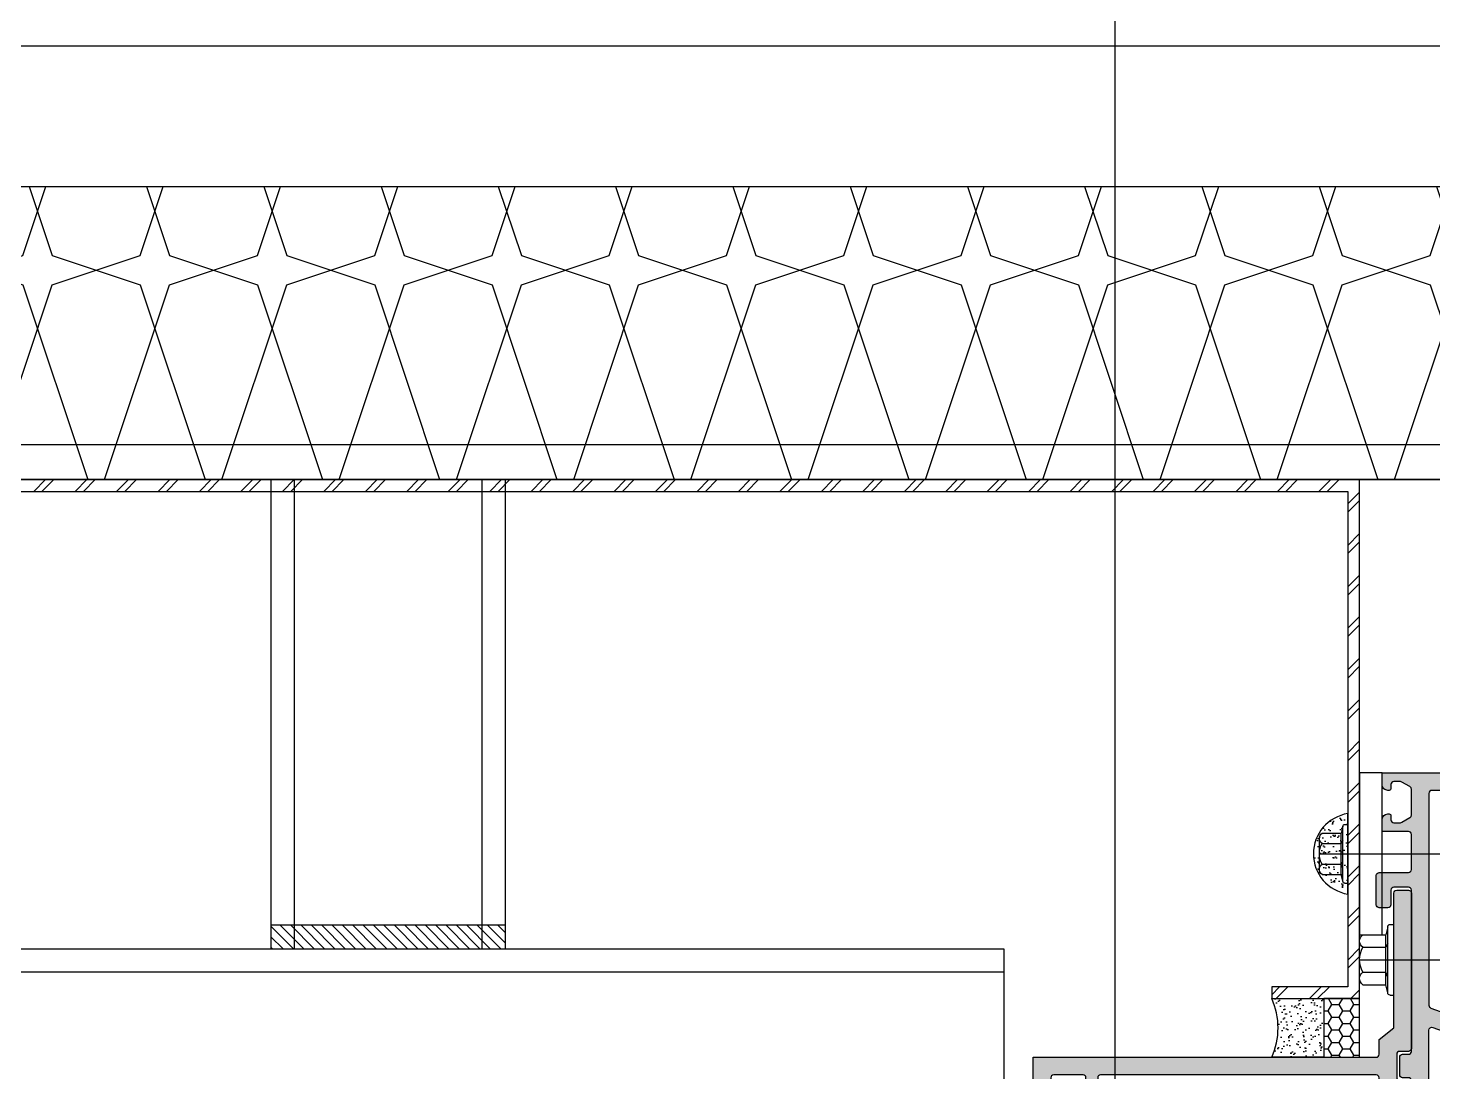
# Model space of a CAD drawing. Header units: millimetres. Extents: x 434053 to 1059003, y -2417481 to 936527.
# Drawn here: x 562978.3 to 563217.9, y -2235486.7 to -2235308.7 of the extents above; entities that cross this region are included whole.
import ezdxf

# ---------------------------------------------------------------- set-up
doc = ezdxf.new("R2010")
doc.units = ezdxf.units.MM
doc.header["$LTSCALE"] = 1000
doc.header["$MEASUREMENT"] = 0
for name, pattern in [('CENTER', [2, 1.25, -0.25, 0.25, -0.25]), ('CENTER2', [1.125, 0.75, -0.125, 0.125, -0.125]), ('DOTE', [2.4200000000000004, 2, -0.2, 0.02, -0.2]), ('HIDDEN', [9.524999999999999, 6.35, -3.175])]:
    doc.linetypes.add(name, pattern=pattern)
doc.layers.get('Defpoints').update_dxf_attribs({"color": 6})
for name, color, linetype in [('DOTE', 16, 'DOTE'), ('ELASTOMER', 6, 'Continuous'), ('ELASTOMER-V', 241, 'Continuous'), ('EXTRUSION1', 4, 'Continuous'), ('EXTRUSION2', 133, 'Continuous'), ('FASTENER', 191, 'Continuous'), ('GRID', 8, 'CENTER'), ('INSUL', 8, 'HIDDEN'), ('SILICONE', 8, 'Continuous'), ('STEEL', 3, 'Continuous'), ('STEEL-V', 71, 'Continuous'), ('WELD', 6, 'Continuous'), ('型材断面填充', 254, 'Continuous')]:
    doc.layers.add(name, color=color, linetype=linetype)

# ---------------------------------------------------------------- blocks, each defined once
blk = doc.blocks.new('*U461')
at = {"layer": 'INSUL'}
h = blk.add_hatch(dxfattribs=at)
h.set_pattern_fill('保温棉50', color=256, scale=2.5, angle=90, pattern_type=2)
h.set_pattern_definition([(108.4349488229, (2.499999999988631, -7.5), (-49.99999999996777, 130.0000000001095), [15.8115, -142.3023830085]), (18.43494882299999, (-47.50000000001137, -22.5), (99.99999999997308, 40.00000000013291), [47.435, -110.6788830085]), (71.565051177, (-2.500000000011369, -7.5), (3.514311404525923e-11, 19.99999999998654), [15.8115, -142.3023830084999]), (161.5650511771, (-2.500000000011369, 7.5), (-50.00000000005318, 10.00000000000964), [47.435, -110.6788830085])])
h.paths.add_polyline_path([(-1.13686837721616e-11, 0), (49.99999999998863, 0), (49.99999999998863, 1040.000182421474), (-1.13686837721616e-11, 1040.000182421474)])
blk.add_lwpolyline([(-1.13686837721616e-11, 0), (49.99999999998863, 0), (49.99999999998863, 1040.000182421474), (-1.13686837721616e-11, 1040.000182421474)], close=True, dxfattribs=at)
blk = doc.blocks.new('*U560')
at = {"linetype": 'CENTER2', "ltscale": 0.5}
blk.add_line((-2.274e-13, 8.799999999996999), (0, -14.80000000000109), dxfattribs=at)
at = {"color": 0, "linetype": 'ByBlock'}
for p, q in [((-1.16131862891234, 3.199197744981574), (0.0011494158952701, 1.599197744981211)), ((1.819e-12, 3.199999999998908), (1.162468044809429, 1.600000000000363)), ((-3.000000000001819, -12.80000000000109), (-3.000000000000227, 0)), ((-2.440000000000509, -12.80000000000109), (-2.439999999998917, 0)), ((2.439999999996871, -12.80000000000109), (2.439999999996871, 0)), ((3.000000000005456, -12.80000000000109), (2.99999999999909, 0)), ((3.000000000005456, -12.80000000000109), (-3.000000000001819, -12.80000000000109))]:
    blk.add_line(p, q, dxfattribs=at)
blk.add_lwpolyline([(-0.6749999999992724, 5.706874680594409), (-1.174999999999272, 6.799999999997453), (-2.999999999998181, 6.800000000001091, 0.4142135623730951), (-5.399999999999636, 4.399999999999637), (-5.399999999999636, 3.199999999998908), (5.399999999999636, 3.199999999998908), (5.400000000001455, 4.399999999995998, 0.4142135623730951), (3.000000000001819, 6.799999999997453), (1.174999999999272, 6.799999999997453), (0.6749999999992724, 5.706874680594409)], format="xyb", close=True, dxfattribs=at)
for points in [[(-4.649999999999637, 1.600000000000363), (4.649999999999637, 1.600000000000363), (4.649999999999637, 3.199999999998908), (-4.649999999999637, 3.199999999998908), (-4.649999999999637, 1.600000000000363)], [(-6, 0), (6, 0), (6, 1.600000000000363), (-6, 1.600000000000363), (-6, 0)]]:
    blk.add_lwpolyline(points, dxfattribs=at)
blk = doc.blocks.new('M8.1')
at = {"color": 0, "linetype": 'ByBlock'}
blk.add_lwpolyline([(-3.752776749732561, 6.5), (-7.505553499465123, 0), (-3.752776749732561, -6.5), (3.752776749732561, -6.5), (7.505553499465123, 0), (3.75277674973259, 6.5)], close=True, dxfattribs=at)
for radius in [8, 6.5, 4]:
    blk.add_circle((0, 0), radius, dxfattribs=at)
at = {"color": 0, "linetype": 'HIDDEN'}
blk.add_arc((0, 0), 3, 68.07876917009227, 18.98917483194861, dxfattribs=at)
blk = doc.blocks.new('20230104-LC05')
at = {"layer": '型材断面填充', "linetype": 'ByBlock'}
h = blk.add_hatch(color=256, dxfattribs=at)
edge = h.paths.add_edge_path()
edge.add_arc((70.49996894395736, -48.49920564482454), 0.500000000007276, 90.00000000083378, 179.9999999991662, ccw=False)
edge.add_line((70.49996894395008, -47.99920564481727), (70.99996894395008, -47.99920564481727))
edge.add_arc((70.99996894395008, -47.49920564484637), 0.4999999999708962, 270, 450)
edge.add_line((70.99996894395008, -46.99920564487547), (70.49996894395008, -46.99920564481727))
edge.add_arc((70.49996894395008, -46.49920564481727), 0.5, 180, 270, ccw=False)
edge.add_line((69.99996894395008, -46.49920564481727), (69.99996894395008, -44.49920564481727))
edge.add_arc((70.49996894395008, -44.49920564481727), 0.5, 90, 180, ccw=False)
edge.add_line((70.49996894395008, -43.99920564481727), (71.49996894395008, -43.99920564481727))
edge.add_arc((71.49996894395008, -43.49920564481727), 0.5, 270, 360)
edge.add_line((71.99996894395008, -43.49920564481727), (71.99996894395008, -42.99920564481727))
edge.add_arc((71.49996894395008, -42.99920564481727), 0.5, 0, 90)
edge.add_line((71.49996894395008, -42.49920564481727), (70.49996894392098, -42.49920564481727))
edge.add_arc((70.49996894392825, -41.99920564484637), 0.4999999999708962, 179.9999610966032, 269.9999999991662, ccw=False)
edge.add_line((69.99996894395736, -41.99920530535019), (69.99996894395736, -39.99920564481727))
edge.add_arc((69.49996894395736, -39.99920564481727), 0.5, 0, 90)
edge.add_line((69.49996894395736, -39.49920564481727), (68.49996894395736, -39.49920564481727))
edge.add_arc((68.49996894395736, -39.99920564481727), 0.5, 90, 180)
edge.add_line((67.99996894395736, -39.99920564481727), (67.99996894395736, -46.49999999999272))
edge.add_arc((67.49996894395736, -46.49999999999272), 0.5, -90, 0, ccw=False)
edge.add_line((67.49996894395736, -46.99999999999272), (53.99999999932334, -46.99999999999272))
edge.add_arc((53.99999999932334, -46.49999999999272), 0.5, 180, 270, ccw=False)
edge.add_line((53.49999999932334, -46.49999999999272), (53.49999999932334, -10.35235979589197))
edge.add_arc((53.99999999932697, -10.35235979589197), 0.500000000003638, 109.6537937717097, 180, ccw=False)
edge.add_line((53.83183204972738, -9.881488751198049), (80.83187877858654, -0.2386310121000861))
edge.add_arc((81.0000467281825, -0.7095020567940082), 0.500000000002453, 5.0025789732899284e-08, 109.6537937713172, ccw=False)
edge.add_line((81.50004672818613, -0.7095020563574508), (81.5000467332793, -6.500000005005859))
edge.add_arc((82.00004673328658, -6.500000004532922), 0.500000000007276, 180.0000000541946, 269.9999999991662)
edge.add_line((82.0000467332793, -7.000000004540198), (87.50004673093645, -7.00000000448199))
edge.add_arc((87.50004673093645, -6.50000000448199), 0.5, 270, 360)
edge.add_line((88.00004673093645, -6.50000000448199), (88.00004673093645, -5.00000000448199))
edge.add_arc((87.50004673092917, -5.000000004489266), 0.500000000007276, 8.337633264054393e-10, 90.00000000250131)
edge.add_line((87.50004673090734, -4.50000000448199), (85.00004673091462, -4.500000004598405))
edge.add_arc((85.00004673090734, -4.000000004576577), 0.5000000000218279, 180.0000000025013, 270.0000000008338, ccw=False)
edge.add_line((84.50004673088551, -4.000000004598405), (84.50004672708747, 7.275957614183426e-12))
edge.add_line((84.50004672708747, 7.275957614183426e-12), (104.5000467033751, 7.275957614183426e-12))
edge.add_arc((105.0000467033751, 7.275957614183426e-12), 0.5, 0, 180, ccw=False)
edge.add_line((105.5000467033751, 7.275957614183426e-12), (164.4999487179812, 7.275957614183426e-12))
edge.add_arc((164.9999487179812, 7.275957614183426e-12), 0.5, 0, 180, ccw=False)
edge.add_line((165.4999487179812, 7.275957614183426e-12), (185.4999487158057, 0))
edge.add_line((185.4999487158057, 0), (185.4999487120076, -4.000000004598405))
edge.add_arc((184.9999487119858, -4.000000004576577), 0.5000000000218279, 269.9999999991662, 359.9999999974987, ccw=False)
edge.add_line((184.9999487119785, -4.500000004598405), (182.4999487119858, -4.50000000448199))
edge.add_arc((182.499948711964, -5.000000004489266), 0.500000000007276, 89.99999999749872, 179.9999999991662)
edge.add_line((181.9999487119567, -5.00000000448199), (181.9999487119567, -6.50000000448199))
edge.add_arc((182.4999487119567, -6.50000000448199), 0.5, 180, 270)
edge.add_line((182.4999487119567, -7.00000000448199), (187.9999487096138, -7.000000004540198))
edge.add_arc((187.9999487096065, -6.500000004532922), 0.500000000007276, 270.0000000008338, 359.9999999458054)
edge.add_line((188.4999487096138, -6.500000005005859), (188.4999487153291, -0.4999999995270628))
edge.add_arc((188.9999487153364, -0.500000000007276), 0.500000000007276, 90.00000000083378, 179.9999999449716, ccw=False)
edge.add_line((188.9999487153291, 0), (196.500000000291, 0))
edge.add_arc((196.500000000291, -0.5), 0.5, 0, 90, ccw=False)
edge.add_line((197.000000000291, -0.5), (197.0000000002801, -41.99920530535746))
edge.add_arc((196.5000000003092, -41.99920564485365), 0.4999999999710114, -90, 3.890339678491728e-05, ccw=False)
edge.add_line((196.5000000003092, -42.49920564482454), (195.5000000002801, -42.49920564482454))
edge.add_arc((195.5000000002801, -42.99920564482454), 0.5, 90, 180)
edge.add_line((195.0000000002801, -42.99920564482454), (195.0000000002801, -43.49920564482454))
edge.add_arc((195.5000000002801, -43.49920564482454), 0.5, 180, 270)
edge.add_line((195.5000000002801, -43.99920564482454), (196.5000000002801, -43.99920564482454))
edge.add_arc((196.5000000002801, -44.49920564482454), 0.5, 0, 90, ccw=False)
edge.add_line((197.0000000002801, -44.49920564482454), (197.0000000002801, -46.49920564482454))
edge.add_arc((196.5000000002801, -46.49920564482454), 0.5, -90, 0, ccw=False)
edge.add_line((196.5000000002801, -46.99920564482454), (196.0000000002801, -46.99920564488275))
edge.add_arc((196.0000000002801, -47.49920564485365), 0.4999999999708962, 90, 270)
edge.add_line((196.0000000002801, -47.99920564482454), (196.5000000002801, -47.99920564482454))
edge.add_arc((196.5000000002728, -48.49920564483182), 0.500000000007276, 8.33779267850332e-10, 89.99999999916622, ccw=False)
edge.add_line((197.0000000002801, -48.49920564482454), (197.0000000003092, -50))
edge.add_line((197.0000000003092, -50), (200.0000000003129, -50))
edge.add_line((200.0000000003129, -50), (200.0000000003129, 50))
edge.add_line((200.0000000003129, 50), (45.49999999927604, 50.00000000001455))
edge.add_line((45.49999999927604, 50.00000000001455), (45.49999999930878, 48.00000000002183))
edge.add_arc((46.49999999930878, 48.00000000003638), 1, 180.0000000008338, 270.0000000041688)
edge.add_line((46.49999999938154, 47.00000000003638), (46.69999999934953, 47.00000000005093))
edge.add_arc((46.69999999932406, 47.30000000003201), 0.2999999999810825, 270.0000000048636, 360.0000000013896)
edge.add_line((46.99999999930515, 47.30000000003929), (46.99999999930878, 48.00000000005093))
edge.add_arc((47.49999999930878, 48.00000000005093), 0.5, 90, 180, ccw=False)
edge.add_line((47.49999999930878, 48.50000000005093), (48.61721778076753, 48.50000000005093))
edge.add_arc((48.61721778076026, 48.00000000005093), 0.5, 60.25511870233379, 89.99999999916622, ccw=False)
edge.add_line((48.86528724994423, 48.43412157111015), (50.24806946849276, 47.64396030336502))
edge.add_arc((49.99999999930515, 47.20983873228397), 0.5000000000209031, 1.6675016922818031e-09, 60.25511870321287, ccw=False)
edge.add_line((50.49999999932697, 47.20983873229852), (50.49999999930878, 42.79016126780334))
edge.add_arc((49.99999999932334, 42.79016126779607), 0.4999999999854481, -60.25511870223039, 8.33779267850332e-10, ccw=False)
edge.add_line((50.24806946850003, 42.3560396967514), (48.86528724994423, 41.56587842899171))
edge.add_arc((48.61721778076389, 42.00000000003638), 0.4999999999857067, 270.0000000004169, 299.7448812981315, ccw=False)
edge.add_line((48.61721778076753, 41.50000000005093), (47.49999999930878, 41.50000000005093))
edge.add_arc((47.49999999930878, 42.00000000005093), 0.5, 180, 270, ccw=False)
edge.add_line((46.99999999930878, 42.00000000005093), (46.99999999930878, 42.70000000007713))
edge.add_arc((46.69999999932043, 42.70000000006257), 0.2999999999883585, 2.779211088166421e-09, 90.00000000277922)
edge.add_line((46.69999999930587, 43.00000000005821), (46.49997491495014, 43.00000000005093))
edge.add_arc((46.4999749150229, 42.00000000005093), 1, 90.00000000416884, 180)
edge.add_line((45.4999749150229, 42.00000000005093), (45.4999749150229, 40.00000000010914))
edge.add_line((45.4999749150229, 40.00000000010914), (49.99999999931242, 40.00000000010914))
edge.add_arc((49.99999999931242, 39.50000000010914), 0.5, 0, 90, ccw=False)
edge.add_line((50.49999999931242, 39.50000000010914), (50.49999999931242, 33.49999999959982))
edge.add_arc((49.99999999931242, 33.49999999959982), 0.5, -90, 0, ccw=False)
edge.add_line((49.99999999931242, 32.99999999959982), (44.99999999927968, 32.99999999959982))
edge.add_arc((44.99999999927968, 32.49999999959982), 0.5, 90, 180)
edge.add_line((44.49999999927968, 32.49999999959982), (44.49999999927968, 27.49999999959982))
edge.add_arc((44.99999999927968, 27.49999999959982), 0.5, 180, 270)
edge.add_line((44.99999999927968, 26.99999999959982), (46.49999999927968, 26.99999999959982))
edge.add_arc((46.49999999927968, 27.49999999959982), 0.5, 270, 360)
edge.add_line((46.99999999927968, 27.49999999959982), (46.99999999927968, 29.99999999959982))
edge.add_arc((47.49999999927968, 29.99999999959982), 0.5, 90, 180, ccw=False)
edge.add_line((47.49999999927968, 30.49999999959982), (49.99999999931242, 30.49999999959982))
edge.add_arc((49.99999999931242, 29.99999999959982), 0.5, 0, 90, ccw=False)
edge.add_line((50.49999999931242, 29.99999999959982), (50.49999999931242, 2.5))
edge.add_arc((49.99999999931242, 2.5), 0.5, -90, 0, ccw=False)
edge.add_line((49.99999999931242, 2), (48.99999999931242, 2))
edge.add_arc((48.99999999931242, 1.5), 0.5, 90, 180)
edge.add_line((48.49999999931242, 1.5), (48.49999999931242, -1.5))
edge.add_arc((48.99999999931242, -1.5), 0.5, 180, 270)
edge.add_line((48.99999999931242, -2), (49.99999999931606, -2))
edge.add_arc((49.99999999931606, -2.5), 0.5, 0, 90, ccw=False)
edge.add_line((50.49999999931606, -2.5), (50.49999999931242, -29.99999999959982))
edge.add_arc((49.99999999931242, -29.99999999959982), 0.5, -90, 0, ccw=False)
edge.add_line((49.99999999931242, -30.49999999959982), (47.49999999927968, -30.49999999959982))
edge.add_arc((47.49999999927968, -29.99999999959982), 0.5, 180, 270, ccw=False)
edge.add_line((46.99999999927968, -29.99999999959982), (46.99999999927968, -27.49999999959982))
edge.add_arc((46.49999999927968, -27.49999999959982), 0.5, 0, 90)
edge.add_line((46.49999999927968, -26.99999999959982), (44.99999999927968, -26.99999999959982))
edge.add_arc((44.99999999927968, -27.49999999959982), 0.5, 90, 180)
edge.add_line((44.49999999927968, -27.49999999959982), (44.49999999927968, -32.49999999959982))
edge.add_arc((44.99999999927968, -32.49999999959982), 0.5, 180, 270)
edge.add_line((44.99999999927968, -32.99999999959982), (49.99999999931242, -32.99999999959982))
edge.add_arc((49.99999999931242, -33.49999999959982), 0.5, 0, 90, ccw=False)
edge.add_line((50.49999999931242, -33.49999999959982), (50.49999999931242, -39.50000000010914))
edge.add_arc((49.99999999931242, -39.50000000010914), 0.5, -90, 0, ccw=False)
edge.add_line((49.99999999931242, -40.00000000010914), (45.4999749150229, -40.00000000010914))
edge.add_line((45.4999749150229, -40.00000000010914), (45.4999749150229, -42.00000000005093))
edge.add_arc((46.4999749150229, -42.00000000005093), 1, 180, 269.9999999958312)
edge.add_line((46.49997491495014, -43.00000000005093), (46.69999999930587, -43.00000000005821))
edge.add_arc((46.69999999932043, -42.70000000006257), 0.2999999999956344, 269.9999999972208, 359.9999999972208)
edge.add_line((46.99999999930878, -42.70000000007713), (46.99999999930878, -42.00000000005093))
edge.add_arc((47.49999999930878, -42.00000000005093), 0.5, 90, 180, ccw=False)
edge.add_line((47.49999999930878, -41.50000000005093), (48.61721778076753, -41.50000000005093))
edge.add_arc((48.61721778076389, -42.00000000003638), 0.4999999999854481, 60.255118701868525, 89.99999999958311, ccw=False)
edge.add_line((48.86528724994423, -41.56587842899171), (50.24806946850003, -42.3560396967514))
edge.add_arc((49.99999999932334, -42.79016126779607), 0.4999999999839018, -8.33779267850332e-10, 60.25511870223039, ccw=False)
edge.add_line((50.49999999930878, -42.79016126780334), (50.49999999932697, -47.20983873229852))
edge.add_arc((49.99999999930878, -47.20983873228397), 0.5000000000181899, 299.74488129642515, 359.9999999983325, ccw=False)
edge.add_line((50.24806946849276, -47.64396030336502), (48.86528724994423, -48.43412157111015))
edge.add_arc((48.61721778076026, -48.00000000005093), 0.5000000000001462, 270.0000000008338, 299.74488129766615, ccw=False)
edge.add_line((48.61721778076753, -48.50000000005093), (47.49999999930878, -48.50000000005093))
edge.add_arc((47.49999999930878, -48.00000000005093), 0.5, 180, 270, ccw=False)
edge.add_line((46.99999999930878, -48.00000000005093), (46.99999999930515, -47.30000000003929))
edge.add_arc((46.69999999932406, -47.30000000003201), 0.2999999999810825, 359.9999999986104, 449.9999999951364)
edge.add_line((46.69999999934953, -47.00000000005093), (46.49999999938154, -47.00000000003638))
edge.add_arc((46.49999999930878, -48.00000000003638), 1, 89.99999999583119, 179.9999999991662)
edge.add_line((45.49999999930878, -48.00000000002183), (45.49999999927604, -50.00000000001455))
edge.add_line((45.49999999927604, -50.00000000001455), (69.99996894392098, -49.99999999999272))
edge.add_line((69.99996894392098, -49.99999999999272), (69.99996894395008, -48.49920564481727))
edge = h.paths.add_edge_path(flags=16)
edge.add_line((54.16816794891929, -6.575783428910654), (80.89884508485557, 2.970871044693922))
edge.add_arc((81.06701303444788, 2.5), 0.5000000000012295, 89.99999999916622, 109.6537937709245, ccw=False)
edge.add_line((81.06701303445516, 3), (99.00004670337512, 3))
edge.add_line((99.00004670337512, 3), (100.0000467033751, 5))
edge.add_line((100.0000467033751, 5), (110.0000467033751, 5))
edge.add_line((110.0000467033751, 5), (111.0000467033751, 3))
edge.add_line((111.0000467033751, 3), (158.9999487179812, 3))
edge.add_line((158.9999487179812, 3), (159.9999487179812, 5))
edge.add_line((159.9999487179812, 5), (169.9999487179812, 5))
edge.add_line((169.9999487179812, 5), (170.9999487179812, 3))
edge.add_line((170.9999487179812, 3), (196.5000000003129, 3))
edge.add_arc((196.5000000003129, 3.5), 0.5, 270, 360)
edge.add_line((197.0000000003129, 3.5), (197.0000000003129, 46.5))
edge.add_arc((196.5000000003129, 46.5), 0.5, 0, 90)
edge.add_line((196.5000000003129, 47), (53.99999999932334, 47.00000000001455))
edge.add_arc((53.99999999932334, 46.50000000001455), 0.5, 90, 180)
edge.add_line((53.49999999932334, 46.50000000001455), (53.49999999932334, -6.104912384216732))
edge.add_arc((53.99999999932334, -6.104912384216732), 0.5, 180, 289.6537937713171)
h = blk.add_hatch(color=256, dxfattribs=at)
edge = h.paths.add_edge_path()
edge.add_line((73.49996894393189, -47.99920564480999), (193.5000000002801, -47.99920564488275))
edge.add_arc((193.5000000002801, -47.49920564488275), 0.5, 270, 360)
edge.add_line((194.0000000002801, -47.49920564488275), (194.0000000002801, -40.23253897821996))
edge.add_arc((194.3000000002939, -40.23253897819814), 0.3000000000138243, 36.86989765098559, 180.0000000041688, ccw=False)
edge.add_line((194.5400000002883, -40.05253897816874), (195.7803847580108, -41.70638532185694))
edge.add_arc((195.3803847580311, -42.0063853218453), 0.4999999999767169, -83.1301023542303, 36.86989764617749, ccw=False)
edge.add_arc((195.5000000003092, -42.99920564487547), 0.5000000000278991, 96.86989764672707, 180.0000000008338)
edge.add_line((195.0000000002801, -42.99920564488275), (195.0000000002801, -47.49920564488275))
edge.add_arc((195.5000000002801, -47.49920564488275), 0.5, 180, 270)
edge.add_line((195.5000000002801, -47.99920564488275), (196.2500000002801, -47.99920564488275))
edge.add_arc((196.2500000002801, -48.49920564488275), 0.5, 0, 90, ccw=False)
edge.add_line((196.7500000002801, -48.49920564488275), (196.7500000002801, -49.99920564488275))
edge.add_line((196.7500000002801, -49.99920564488275), (70.24996894393189, -49.99920564480999))
edge.add_line((70.24996894393189, -49.99920564480999), (70.24996894393189, -48.49920564480999))
edge.add_arc((70.74996894393189, -48.49920564480999), 0.5, 90, 180, ccw=False)
edge.add_line((70.74996894393189, -47.99920564480999), (71.49996894393189, -47.99920564480999))
edge.add_arc((71.49996894393189, -47.49920564480999), 0.5, 270, 360)
edge.add_line((71.99996894393189, -47.49920564480999), (71.99996894393189, -42.99920564480999))
edge.add_arc((71.49996894395008, -42.99920564481727), 0.4999999999818101, 8.337633264479042e-10, 83.130102354744)
edge.add_arc((71.61958418621361, -42.00638532179437), 0.5000000000121462, 143.1301023540726, 263.1301023543151, ccw=False)
edge.add_line((71.21958418620125, -41.70638532178418), (72.45996894392374, -40.05253897815419))
edge.add_arc((72.69996894392898, -40.23253897815448), 0.3000000000043656, 1.3895942174713127e-09, 143.1301023547118, ccw=False)
edge.add_line((72.99996894393189, -40.2325389781472), (72.99996894393189, -47.49920564480999))
edge.add_arc((73.49996894393189, -47.49920564480999), 0.5, 180, 270)
at = {"linetype": 'ByBlock'}
for points in [[(69.99996894395008, -48.49920564481727, -0.4142135623645706), (70.49996894395008, -47.99920564481727), (70.99996894395008, -47.99920564481727, 0.9999999999999999), (70.99996894395008, -46.99920564487547), (70.49996894395008, -46.99920564481727, -0.414213562373095), (69.99996894395008, -46.49920564481727), (69.99996894395008, -44.49920564481727, -0.414213562373095), (70.49996894395008, -43.99920564481727), (71.49996894395008, -43.99920564481727, 0.414213562373095), (71.99996894395008, -43.49920564481727), (71.99996894395008, -42.99920564481727, 0.414213562373095), (71.49996894395008, -42.49920564481727), (70.49996894392098, -42.49920564481727, -0.414213761241106), (69.99996894395736, -41.99920530535019), (69.99996894395736, -39.99920564481727, 0.414213562373095), (69.49996894395736, -39.49920564481727), (68.49996894395736, -39.49920564481727, 0.414213562373095), (67.99996894395736, -39.99920564481727), (67.99996894395736, -46.49999999999272, -0.414213562373095), (67.49996894395736, -46.99999999999272), (53.99999999932334, -46.99999999999272, -0.414213562373095), (53.49999999932334, -46.49999999999272), (53.49999999932334, -10.35235979589197, -0.3169603659140304), (53.83183204972738, -9.881488751198049), (80.83187877858654, -0.2386310121000861, -0.5186485876089786), (81.50004672818613, -0.7095020563574508), (81.5000467332793, -6.500000005005859, 0.4142135620917927), (82.0000467332793, -7.000000004540198), (87.50004673093645, -7.00000000448199, 0.414213562373095), (88.00004673093645, -6.50000000448199), (88.00004673093645, -5.00000000448199, 0.4142135623816194), (87.50004673090734, -4.50000000448199), (85.00004673091462, -4.500000004598405, -0.4142135623645707), (84.50004673088551, -4.000000004598405), (84.50004672708747, 7.275957614183426e-12), (104.5000467033751, 7.275957614183426e-12, -0.9999999999999999), (105.5000467033751, 7.275957614183426e-12), (164.4999487179812, 7.275957614183426e-12, -0.9999999999999999), (165.4999487179812, 7.275957614183426e-12), (185.4999487158057, 0), (185.4999487120076, -4.000000004598405, -0.4142135623645707), (184.9999487119785, -4.500000004598405), (182.4999487119858, -4.50000000448199, 0.4142135623816193), (181.9999487119567, -5.00000000448199), (181.9999487119567, -6.50000000448199, 0.414213562373095), (182.4999487119567, -7.00000000448199), (187.9999487096138, -7.000000004540198, 0.4142135620917927), (188.4999487096138, -6.500000005005859), (188.4999487153291, -0.4999999995270628, -0.4142135620896616), (188.9999487153291, 0), (196.500000000291, 0, -0.414213562373095), (197.000000000291, -0.5), (197.0000000002801, -41.99920530535746, -0.4142137612453682), (196.5000000003092, -42.49920564482454), (195.5000000002801, -42.49920564482454, 0.414213562373095), (195.0000000002801, -42.99920564482454), (195.0000000002801, -43.49920564482454, 0.414213562373095), (195.5000000002801, -43.99920564482454), (196.5000000002801, -43.99920564482454, -0.414213562373095), (197.0000000002801, -44.49920564482454), (197.0000000002801, -46.49920564482454, -0.414213562373095), (196.5000000002801, -46.99920564482454), (196.0000000002801, -46.99920564488275, 0.9999999999999999), (196.0000000002801, -47.99920564482454), (196.5000000002801, -47.99920564482454, -0.4142135623645707), (197.0000000002801, -48.49920564482454), (197.0000000003092, -50), (200.0000000003129, -50), (200.0000000003129, 50), (45.49999999927604, 50.00000000001455), (45.49999999930878, 48.00000000002183, 0.4142135623901437), (46.49999999938154, 47.00000000003638), (46.69999999934953, 47.00000000005093, 0.4142135623553362), (46.99999999930515, 47.30000000003929), (46.99999999930878, 48.00000000005093, -0.414213562373095), (47.49999999930878, 48.50000000005093), (48.61721778076753, 48.50000000005093, -0.130520203915267), (48.86528724994423, 48.43412157111015), (50.24806946849276, 47.64396030336502, -0.269142635902542), (50.49999999932697, 47.20983873229852), (50.49999999930878, 42.79016126780334, -0.2691426359079555), (50.24806946850003, 42.3560396967514), (48.86528724994423, 41.56587842899171, -0.130520203919182), (48.61721778076753, 41.50000000005093), (47.49999999930878, 41.50000000005093, -0.414213562373095), (46.99999999930878, 42.00000000005093), (46.99999999930878, 42.70000000007713, 0.4142135623801986), (46.69999999930587, 43.00000000005821), (46.49997491495014, 43.00000000005093, 0.4142135623517842), (45.4999749150229, 42.00000000005093), (45.4999749150229, 40.00000000010914), (49.99999999931242, 40.00000000010914, -0.414213562373095), (50.49999999931242, 39.50000000010914), (50.49999999931242, 33.49999999959982, -0.414213562373095), (49.99999999931242, 32.99999999959982), (44.99999999927968, 32.99999999959982, 0.414213562373095), (44.49999999927968, 32.49999999959982), (44.49999999927968, 27.49999999959982, 0.414213562373095), (44.99999999927968, 26.99999999959982), (46.49999999927968, 26.99999999959982, 0.414213562373095), (46.99999999927968, 27.49999999959982), (46.99999999927968, 29.99999999959982, -0.414213562373095), (47.49999999927968, 30.49999999959982), (49.99999999931242, 30.49999999959982, -0.414213562373095), (50.49999999931242, 29.99999999959982), (50.49999999931242, 2.5, -0.414213562373095), (49.99999999931242, 2), (48.99999999931242, 2, 0.414213562373095), (48.49999999931242, 1.5), (48.49999999931242, -1.5, 0.414213562373095), (48.99999999931242, -2), (49.99999999931606, -2, -0.414213562373133), (50.49999999931606, -2.5), (50.49999999931242, -29.99999999959982, -0.414213562373095), (49.99999999931242, -30.49999999959982), (47.49999999927968, -30.49999999959982, -0.414213562373095), (46.99999999927968, -29.99999999959982), (46.99999999927968, -27.49999999959982, 0.4142135623730951), (46.49999999927968, -26.99999999959982), (44.99999999927968, -26.99999999959982, 0.4142135623730949), (44.49999999927968, -27.49999999959982), (44.49999999927968, -32.49999999959982, 0.414213562373095), (44.99999999927968, -32.99999999959982), (49.99999999931242, -32.99999999959982, -0.4142135623730951), (50.49999999931242, -33.49999999959982), (50.49999999931242, -39.50000000010914, -0.414213562373095), (49.99999999931242, -40.00000000010914), (45.4999749150229, -40.00000000010914), (45.4999749150229, -42.00000000005093, 0.4142135623517842), (46.49997491495014, -43.00000000005093), (46.69999999930587, -43.00000000005821, 0.4142135623787781), (46.99999999930878, -42.70000000007713), (46.99999999930878, -42.00000000005093, -0.4142135623730949), (47.49999999930878, -41.50000000005093), (48.61721778076753, -41.50000000005093, -0.1305202039186416), (48.86528724994423, -41.56587842899171), (50.24806946850003, -42.3560396967514, -0.2691426359081084), (50.49999999930878, -42.79016126780334), (50.49999999932697, -47.20983873229852, -0.269142635903082), (50.24806946849276, -47.64396030336502), (48.86528724994423, -48.43412157111015, -0.130520203915235), (48.61721778076753, -48.50000000005093), (47.49999999930878, -48.50000000005093, -0.414213562373095), (46.99999999930878, -48.00000000005093), (46.99999999930515, -47.30000000003929, 0.4142135623567568), (46.69999999934953, -47.00000000005093), (46.49999999938154, -47.00000000003638, 0.4142135623901436), (45.49999999930878, -48.00000000002183), (45.49999999927604, -50.00000000001455), (69.99996894392098, -49.99999999999272)], [(54.16816794891929, -6.575783428910654), (80.89884508485557, 2.970871044693922, -0.0859666912621131), (81.06701303445516, 3), (99.00004670337512, 3), (100.0000467033751, 5), (110.0000467033751, 5), (111.0000467033751, 3), (158.9999487179812, 3), (159.9999487179812, 5), (169.9999487179812, 5), (170.9999487179812, 3), (196.5000000003129, 3, 0.414213562373095), (197.0000000003129, 3.5), (197.0000000003129, 46.5, 0.414213562373095), (196.5000000003129, 47), (53.99999999932334, 47.00000000001455, 0.414213562373095), (53.49999999932334, 46.50000000001455), (53.49999999932334, -6.104912384216732, 0.5186485878859733)], [(73.49996894393189, -47.99920564480999), (193.5000000002801, -47.99920564488275, 0.414213562373095), (194.0000000002801, -47.49920564488275), (194.0000000002801, -40.23253897821996, -0.7207592200559355), (194.5400000002883, -40.05253897816874), (195.7803847580108, -41.70638532185694, -0.5773502691895009), (195.4401923791629, -42.50279548333492, 0.3795154113446246), (195.0000000002801, -42.99920564488275), (195.0000000002801, -47.49920564488275, 0.4142135623730949), (195.5000000002801, -47.99920564488275), (196.2500000002801, -47.99920564488275, -0.414213562373095), (196.7500000002801, -48.49920564488275), (196.7500000002801, -49.99920564488275), (70.24996894393189, -49.99920564480999), (70.24996894393189, -48.49920564480999, -0.414213562373095), (70.74996894393189, -47.99920564480999), (71.49996894393189, -47.99920564480999, 0.414213562373095), (71.99996894393189, -47.49920564480999), (71.99996894393189, -42.99920564480999, 0.3795154113446206), (71.55977656507821, -42.50279548332037, -0.5773502691895118), (71.21958418620125, -41.70638532178418), (72.45996894392374, -40.05253897815419, -0.720759220055925), (72.99996894393189, -40.2325389781472), (72.99996894393189, -47.49920564480999, 0.414213562373095)]]:
    blk.add_lwpolyline(points, format="xyb", close=True, dxfattribs=at)
at = {"layer": 'EXTRUSION2'}
blk.add_line((89.00004671429633, -4.000000005020411), (180.9999487285968, -4.000000001353328), dxfattribs=at)
blk.add_lwpolyline([(85.00004670354974, -40.00000000141154), (85.00004670341877, -7.499999997744453), (89.00004670341877, -7.499999997802661), (89.00004670344788, -3.999999997802661), (85.0000467036516, -3.999999997744453), (85.00004670347698, -1.818989403545856e-09), (184.9999487177774, 1.266016624867916e-09), (184.9999487177483, -4.000000001353328), (180.9999487177483, -4.000000001353328), (180.9999487177483, -7.500000001353328), (184.9999487177483, -7.500000001353328), (184.9999487178065, -40.00000000531145), (85.00004670354974, -40.00000000141154)], dxfattribs=at)
at = {"layer": 'FASTENER'}
blk.add_lwpolyline([(134.9999977106199, -15.74857836207229), (131.3181585682032, -17.87428918205842), (131.3181585682032, -22.12571082203067), (134.9999977106199, -24.25142164201679), (138.6818368530367, -22.12571082203067), (138.6818368530367, -17.87428918205842)], close=True, dxfattribs=at)
for radius in [6.034285714285208, 4.251421639973145]:
    blk.add_circle((134.9999977106199, -20.00000000204454), radius, dxfattribs=at)
at = {"layer": 'GRID'}
for p, q in [((105.0000467034042, -7.92394843850343), (105.0000467035788, -32.07605172701005)), ((164.9999487179521, -7.92394843850343), (164.9999487177774, -32.07605172701005)), ((117.0760983477448, -20.00000008266943), (92.92399505923822, -20.00000008284405)), ((152.9238970736114, -20.00000008266943), (177.0760003621181, -20.00000008284405))]:
    blk.add_line(p, q, dxfattribs=at)
at = {"layer": 'FASTENER', "xscale": -1, "rotation": 180}
blk.add_blockref('*U560', (105.0000467033751, -4.000000001004082, -0.0053747218510663), dxfattribs=at)
at = {"layer": 'FASTENER', "rotation": 180}
blk.add_blockref('*U560', (164.9999487179812, -4.000000001004082, -0.0053747218510663), dxfattribs=at)
at = {"layer": 'FASTENER', "xscale": -1}
blk.add_blockref('M8.1', (105.0000467034915, -20.00000008272764), dxfattribs=at)
at = {"layer": 'FASTENER'}
blk.add_blockref('M8.1', (164.9999487178648, -20.00000008272764), dxfattribs=at)
blk = doc.blocks.new('*U460')
at = {"linetype": 'ByBlock', "lineweight": -2}
for p, q in [((-3.542857142858338, 4.400000000008731), (-3.542857142858338, 1.14285714286234)), ((2.657142857144208, 4.857142857152212), (-2.657142857144208, 4.857142857152212)), ((-1.77142857142826, 4.400000000008731), (-1.77142857142826, 1.14285714286234)), ((1.77142857142826, 4.400000000008731), (1.77142857142826, 1.14285714286234)), ((3.542857142858338, 4.400000000008731), (3.542857142858338, 1.14285714286234)), ((-5.028571428571013, 0.5142857142927824), (-5.028571428571013, 7.275957614183426e-12)), ((5.028571428571013, 7.275957614183426e-12), (-5.028571428571013, 7.275957614183426e-12)), ((-4.685714285715221, 0.857142857152212), (-3.542857142858338, 1.14285714286234)), ((4.685714285715221, 0.857142857152212), (-4.685714285715221, 0.857142857152212)), ((3.542857142858338, 1.14285714286234), (-3.542857142858338, 1.14285714286234)), ((-2.332922000361577, 0.857142857152212), (-1.77142857142826, 1.14285714286234)), ((2.458636286075489, 0.857142857152212), (1.77142857142826, 1.14285714286234)), ((4.685714285715221, 0.857142857152212), (3.542857142858338, 1.14285714286234)), ((5.028571428571013, 0.5142857142927824), (5.028571428571013, 7.275957614183426e-12))]:
    blk.add_line(p, q, dxfattribs=at)
for centre, radius, start, end in [((-2.657142857144208, 3.770535714291327), 1.086607142857136, 35.40085557752613, 144.5991444224739), ((0, 1.196428571434808), 3.660714285714072, 61.05941179989344, 118.9405882001066), ((2.657142857144208, 3.770535714291327), 1.086607142857129, 35.40085557752613, 144.5991444224739), ((-4.685714285715221, 0.5142857142927824), 0.3428571428571428, 90, 180), ((4.685714285715221, 0.5142857142927824), 0.3428571428571428, 0, 90)]:
    blk.add_arc(centre, radius, start, end, dxfattribs=at)
at = {"layer": 'GRID', "ltscale": 0.5}
blk.add_line((0, 4.857142857159488), (0, -9.715203380225482), dxfattribs=at)
blk = doc.blocks.new('20230110-LC01')
at = {"layer": '型材断面填充', "linetype": 'ByBlock'}
h = blk.add_hatch(color=256, dxfattribs=at)
edge = h.paths.add_edge_path()
edge.add_line((-62.00001998424963, 1.499999999985854), (-3.499999999997726, 1.499999999967412))
edge.add_arc((-3.499999999997573, 1.999999999967411), 0.4999999999999987, 269.9999999999825, 359.9999999997222)
edge.add_line((-2.999999999997575, 1.999999999964987), (-2.999999999985448, 4.49999999994543))
edge.add_line((-2.999999999985448, 4.49999999994543), (-0.5, 6.499999999956344))
edge.add_line((-0.5, 6.499999999956344), (-0.5000000000291038, 29.49999999959982))
edge.add_arc((-2.938435605948087e-11, 29.4999999996001), 0.4999999999997194, 89.99999999996783, 180.0000000000322, ccw=False)
edge.add_line((-2.91038304567337e-11, 29.99999999959982), (1.999999999956344, 29.99999999959982))
edge.add_arc((1.999999999956344, 29.49999999959982), 0.5, 0, 90, ccw=False)
edge.add_line((2.499999999956344, 29.49999999959982), (2.499999999956344, 2.999999999992724))
edge.add_arc((1.999999999957072, 2.999999999991997), 0.4999999999992726, -90.00000000008339, 8.338929546880536e-11, ccw=False)
edge.add_line((1.999999999956344, 2.499999999992724), (0.5000000000145519, 2.5))
edge.add_arc((0.5000000000063665, 1.999999999993634), 0.5000000000063665, 89.99999999906201, 179.9999999992705)
edge.add_line((0, 2), (0, -2))
edge.add_arc((0.5000000000063665, -1.999999999993634), 0.5000000000063665, 180.0000000007296, 270.000000000938)
edge.add_line((0.5000000000145519, -2.5), (1.999999999956344, -2.499999999992724))
edge.add_arc((1.999999999957072, -2.999999999991997), 0.4999999999992726, -8.338929546880536e-11, 90.00000000008328, ccw=False)
edge.add_line((2.499999999956344, -2.999999999992724), (2.499999999956344, -29.49999999959982))
edge.add_arc((1.999999999956344, -29.49999999959982), 0.5, -90, 0, ccw=False)
edge.add_line((1.999999999956344, -29.99999999959982), (-2.91038304567337e-11, -29.99999999959982))
edge.add_arc((-2.938446708178333e-11, -29.4999999996001), 0.4999999999997193, 179.9999999999678, 270.0000000000322, ccw=False)
edge.add_line((-0.5000000000291038, -29.49999999959982), (-0.4999999999854481, -6.499999999967258))
edge.add_line((-0.4999999999854481, -6.499999999967258), (-3.000000000014552, -4.499999999970896))
edge.add_line((-3.000000000014552, -4.499999999970896), (-3.000000000002425, -2.000000000020453))
edge.add_arc((-3.500000000002425, -2.000000000018027), 0.4999999999999996, 359.9999999997221, 449.9999999999814)
edge.add_line((-3.500000000002263, -1.500000000018028), (-50.50001998424699, -1.500000000002759))
edge.add_arc((-50.50001998424716, -2.000000000002759), 0.5, 89.99999999998046, 180)
edge.add_line((-51.00001998424715, -2.000000000002759), (-51.00001998424715, -6.671572875255761))
edge.add_line((-51.00001998424715, -6.671572875255761), (-49.02514625009425, -8.646446609408674))
edge.add_arc((-49.37869964068752, -9.000000000001949), 0.5000000000000028, -90, 44.99999999999977, ccw=False)
edge.add_line((-49.37869964068752, -9.500000000001949), (-50.7929132030606, -9.500000000001949))
edge.add_arc((-50.7929132030606, -9.000000000001949), 0.5, 224.9999999999997, 270, ccw=False)
edge.add_line((-51.14646659365388, -9.353553390595222), (-52.85357337484043, -7.646446609408674))
edge.add_arc((-52.50001998424715, -7.292893218815402), 0.5000000000000009, 179.9999999999996, 224.9999999999996, ccw=False)
edge.add_line((-53.00001998424715, -7.292893218815398), (-53.00001998424715, -2.000000000001786))
edge.add_arc((-53.50001998424715, -2.000000000001786), 0.5, 0, 89.99999999998127)
edge.add_line((-53.50001998424699, -1.500000000001786), (-58.50001998424705, -1.500000000000162))
edge.add_arc((-58.50001998424721, -2.000000000000163), 0.5000000000000007, 89.9999999999821, 179.9999999999808)
edge.add_line((-59.00001998424722, -1.999999999999995), (-59.0000199842616, -44.99999999999636))
edge.add_line((-59.0000199842616, -44.99999999999636), (-62.0000199842616, -44.99999999999636))
edge.add_line((-62.0000199842616, -44.99999999999636), (-62.00001998424963, 1.499999999985853))
at = {"linetype": 'ByBlock'}
blk.add_lwpolyline([(-62.00001998424963, 1.499999999985854), (-3.499999999997726, 1.499999999967412, 0.4142135623717647), (-2.999999999997575, 1.999999999964987), (-2.999999999985448, 4.49999999994543), (-0.5, 6.499999999956344), (-0.5000000000291038, 29.49999999959982, -0.4142135623734237), (-2.91038304567337e-11, 29.99999999959982), (1.999999999956344, 29.99999999959982, -0.414213562373095), (2.499999999956344, 29.49999999959982), (2.499999999956344, 2.999999999992724, -0.4142135623739472), (1.999999999956344, 2.499999999992724), (0.5000000000145519, 2.5, 0.4142135623741606), (0, 2), (0, -2, 0.4142135623741606), (0.5000000000145519, -2.5), (1.999999999956344, -2.499999999992724, -0.4142135623739475), (2.499999999956344, -2.999999999992724), (2.499999999956344, -29.49999999959982, -0.414213562373095), (1.999999999956344, -29.99999999959982), (-2.91038304567337e-11, -29.99999999959982, -0.4142135623734238), (-0.5000000000291038, -29.49999999959982), (-0.4999999999854481, -6.499999999967258), (-3.000000000014552, -4.499999999970896), (-3.000000000002425, -2.000000000020453, 0.4142135623744207), (-3.500000000002263, -1.500000000018028), (-50.50001998424699, -1.500000000002759, 0.4142135623731908), (-51.00001998424715, -2.000000000002759), (-51.00001998424715, -6.671572875255761), (-49.02514625009425, -8.646446609408674, -0.6681786379192982), (-49.37869964068752, -9.500000000001949), (-50.7929132030606, -9.500000000001949, -0.1989123673796596), (-51.14646659365388, -9.353553390595222), (-52.85357337484043, -7.646446609408674, -0.1989123673796579), (-53.00001998424715, -7.292893218815398), (-53.00001998424715, -2.000000000001786, 0.4142135623729994), (-53.50001998424699, -1.500000000001786), (-58.50001998424705, -1.500000000000162, 0.414213562373092), (-59.00001998424722, -1.999999999999995), (-59.0000199842616, -44.99999999999636), (-62.0000199842616, -44.99999999999636)], format="xyb", close=True, dxfattribs=at)
at = {"layer": 'FASTENER', "xscale": -1.2, "yscale": 1.2, "zscale": 1.2, "rotation": 90.00011941575873}
blk.add_blockref('*U460', (-0.5000000000145519, 18.12015621165483), dxfattribs=at)
blk = doc.blocks.new('*U550')
at = {"linetype": 'ByBlock', "lineweight": -2}
for p, q in [((2.657142857144208, 4.857142857152212), (-2.657142857144208, 4.857142857152212)), ((-3.542857142858338, 4.400000000008731), (-3.542857142858338, 1.14285714286234)), ((-1.77142857142826, 4.400000000008731), (-1.77142857142826, 1.14285714286234)), ((1.77142857142826, 4.400000000008731), (1.77142857142826, 1.14285714286234)), ((3.542857142858338, 4.400000000008731), (3.542857142858338, 1.14285714286234)), ((-5.028571428571013, 0.5142857142927824), (-5.028571428571013, 7.275957614183426e-12)), ((5.028571428571013, 7.275957614183426e-12), (-5.028571428571013, 7.275957614183426e-12)), ((-4.685714285715221, 0.857142857152212), (-3.542857142858338, 1.14285714286234)), ((4.685714285715221, 0.857142857152212), (-4.685714285715221, 0.857142857152212)), ((3.542857142858338, 1.14285714286234), (-3.542857142858338, 1.14285714286234)), ((-2.332922000361577, 0.857142857152212), (-1.77142857142826, 1.14285714286234)), ((2.458636286075489, 0.857142857152212), (1.77142857142826, 1.14285714286234)), ((4.685714285715221, 0.857142857152212), (3.542857142858338, 1.14285714286234)), ((5.028571428571013, 0.5142857142927824), (5.028571428571013, 7.275957614183426e-12))]:
    blk.add_line(p, q, dxfattribs=at)
for centre, radius, start, end in [((-2.657142857144208, 3.770535714291327), 1.086607142857136, 35.40085557752613, 144.5991444224739), ((0, 1.196428571434808), 3.660714285714072, 61.05941179989344, 118.9405882001066), ((2.657142857144208, 3.770535714291327), 1.086607142857129, 35.40085557752613, 144.5991444224739), ((-4.685714285715221, 0.5142857142927824), 0.3428571428571428, 90, 180), ((4.685714285715221, 0.5142857142927824), 0.3428571428571428, 0, 90)]:
    blk.add_arc(centre, radius, start, end, dxfattribs=at)
at = {"layer": 'GRID', "ltscale": 0.5}
blk.add_line((0, 4.857142857159488), (0, -20.8138588388405), dxfattribs=at)
blk = doc.blocks.new('A$C10057B61')
at = {"layer": 'ELASTOMER-V', "linetype": 'ByBlock'}
h = blk.add_hatch(dxfattribs=at)
h.set_pattern_fill('HONEY', color=256, scale=10, style=0)
h.set_pattern_definition([(0, (-80323.68712743832, 42646.86519503826), (1.875, 1.082531754730548), [1.25, -2.5]), (120, (-80323.68712743832, 42646.86519503826), (-1.875, 1.082531754730549), [1.249999999999996, -2.499999999999993]), (59.99999999999999, (-80323.68712743832, 42646.86519503826), (4.163336342344337e-16, 2.165063509461097), [-2.5, 1.25])])
h.paths.add_polyline_path([(15960.53091535962, 11431.10595743591), (15954.41426655382, 11431.10595743591), (15954.41426655382, 11421.10593986232), (15960.53091535962, 11421.10593986232)])
at = {"layer": 'SILICONE', "linetype": 'ByBlock'}
h = blk.add_hatch(dxfattribs=at)
h.set_pattern_fill('AR-SAND', color=256, angle=-1.272221872585407e-14, style=0)
h.set_pattern_definition([(37.49999999999999, (4475.281276001479, 8060.346089591738), (-0.06299335810960771, 1.926823769013158), [0, -1.519999999999999, 0, -1.699999999999999, 0, -1.624999999999999]), (7.499999999999979, (4475.281276001479, 8060.346089591738), (1.769776705267727, 2.82214606522974), [0, -0.8199999999999998, 0, -1.37, 0, -0.5249999999999999]), (327.5, (4474.051276001497, 8060.346089591738), (3.114141861751495, 0.005659053536964137), [0, -0.5, 0, -1.8, 0, -2.35]), (317.4999999999999, (4474.051276001497, 8060.346089591738), (3.006126604572293, 0.8776755649342486), [0, -0.25, 0, -1.179999999999999, 0, -1.35])])
edge = h.paths.add_edge_path()
edge.add_arc((15959.57414972712, 11455.79173166677), 6.939381577471416, 98.64636117146024, 261.3536388737525)
edge.add_line((15958.53091536276, 11448.93121574307), (15958.53091535735, 11462.65224758958))
h = blk.add_hatch(dxfattribs=at)
h.set_pattern_fill('AR-SAND', color=256, angle=270, style=0)
h.set_pattern_definition([(307.5, (-80323.68712743832, 42646.86519503826), (1.926823769013159, 0.0629933581096078), [0, -1.519999999999999, 0, -1.699999999999999, 0, -1.624999999999999]), (277.5, (-80323.68712743832, 42646.86519503826), (2.82214606522974, -1.769776705267728), [0, -0.82, 0, -1.37, 0, -0.525]), (237.5, (-80323.68712743832, 42648.09519503824), (0.005659053536964369, -3.114141861751495), [0, -0.5, 0, -1.8, 0, -2.35]), (227.5, (-80323.68712743832, 42648.09519503824), (0.8776755649342488, -3.006126604572294), [0, -0.2499999999999996, 0, -1.179999999999996, 0, -1.349999999999997])])
edge = h.paths.add_edge_path()
edge.add_line((15945.53091535962, 11431.10595743591), (15954.41426655381, 11431.10595743591))
edge.add_line((15954.41426655382, 11431.10595743591), (15954.41426655382, 11421.10593986222))
edge.add_line((15954.41426655382, 11421.10593986232), (15945.53091535965, 11421.10593986232))
edge.add_arc((15934.59481959022, 11426.10594864888), 12.02490243394522, 335.4300088275681, 384.5699911725711)
at = {"layer": 'STEEL-V', "linetype": 'ByBlock'}
h = blk.add_hatch(dxfattribs=at)
h.set_pattern_fill('Q119', color=256, scale=10, angle=315, style=0, pattern_type=2)
h.set_pattern_definition([(45, (-81188.94440094358, 42668.95097916666), (-3.535533905932737, 3.535533905932739), []), (45, (-81188.23729416239, 42668.24387238547), (-3.535533905932737, 3.535533905932739), [])])
h.paths.add_polyline_path([(15945.53091535962, 11431.10595743591), (15960.53091535962, 11431.10595743591), (15960.53091535962, 11519.60586798703), (15120.8594282954, 11519.60792791517), (15120.85938077979, 11490.5954816062), (15127.56010523567, 11481.83628523489), (15129.13388868701, 11483.07046741247), (15122.85938077979, 11491.28616821021), (15122.85944462963, 11517.60792291537), (15958.53091535962, 11517.60587298544), (15958.53091535962, 11433.10595743591), (15945.53091535962, 11433.10595743591)])
at = {"layer": 'WELD'}
h = blk.add_hatch(dxfattribs=at)
h.set_pattern_fill('ANSI31', color=256, scale=10, angle=89.99999999999999, style=0)
h.set_pattern_definition([(135, (-14471.83709080354, 102944.8330558604), (-0.8838834764831848, -0.8838834764831841), [])])
h.paths.add_polyline_path([(15814.85947369598, 11443.60213296721), (15774.85947369598, 11443.60213296721), (15774.85947369598, 11439.60593986232), (15814.85947369598, 11439.60593986232)])
at = {"layer": 'Defpoints', "elevation": -6.746124249023136e-08}
blk.add_lwpolyline([(15814.85947369598, 11443.60213296721), (15774.85947369598, 11443.60213296721), (15774.85947369598, 11439.60593986232), (15814.85947369598, 11439.60593986232)], close=True, dxfattribs=at)
at = {"layer": 'ELASTOMER', "elevation": -2.577833048462734e-08}
blk.add_lwpolyline([(15960.53091535962, 11431.10595743591), (15954.41426655382, 11431.10595743591), (15954.41426655382, 11421.10593986232), (15960.53091535962, 11421.10593986232)], close=True, dxfattribs=at)
at = {"layer": 'ELASTOMER-V', "linetype": 'HIDDEN', "elevation": -6.746124249023136e-08}
blk.add_lwpolyline([(15964.35948054888, 11469.60593986232), (15960.53091535962, 11469.60593986232), (15960.53091824695, 11441.97751648724), (15964.35948343622, 11441.97751648724)], close=True, dxfattribs=at)
at = {"layer": 'GRID'}
blk.add_line((15918.8594605648, 11000.0002200664, -6.746124249023136e-08), (15918.8594605648, 13729.47241454246, -6.746124249023136e-08), dxfattribs=at)
at = {"layer": 'SILICONE', "elevation": -2.577833048462734e-08}
for points in [[(15958.53091535741, 11462.65224758955, 0.8594320421947705), (15958.53091536276, 11448.93121574307)], [(15945.53091535962, 11431.10595743591), (15954.41426655382, 11431.10595743591), (15954.41426655382, 11421.10593986232), (15945.53091535962, 11421.10593986232, 0.2177609502235528)]]:
    blk.add_lwpolyline(points, format="xyb", close=True, dxfattribs=at)
at = {"layer": 'STEEL', "elevation": -2.577833048462734e-08}
blk.add_lwpolyline([(15945.53091535962, 11431.10595743591), (15960.53091535962, 11431.10595743591), (15960.53091535962, 11519.60586798703), (15120.8594282954, 11519.60792791517), (15120.85938077979, 11490.5954816062), (15127.56010523567, 11481.83628523489), (15129.13388868701, 11483.07046741247), (15122.85938077979, 11491.28616821021), (15122.85944462963, 11517.60792291537), (15958.53091535962, 11517.60587298544), (15958.53091535962, 11433.10595743591), (15945.53091535962, 11433.10595743591)], close=True, dxfattribs=at)
at = {"layer": 'STEEL-V', "linetype": 'HIDDEN'}
for p, q in [((15218.85941516096, 11593.60585025186, -6.746124249023136e-08), (16008.8594605648, 11593.60585025186, -6.746124249023136e-08)), ((15218.85941516096, 11525.60585025186, -6.746124249023136e-08), (16008.8594605648, 11525.60585025186, -6.746124249023136e-08)), ((15778.85947369598, 11439.60593986232, -2.577833048462734e-08), (15778.85947369575, 11519.60585025186, -6.746124249023136e-08)), ((15810.85947369598, 11439.60593986232, -2.577833048462734e-08), (15810.85947369575, 11519.60585025186, -6.746124249023136e-08)), ((15899.8594605648, 11435.60593986185, -2.577833048462734e-08), (15133.85942829202, 11435.60593986232, -2.577833048462734e-08))]:
    blk.add_line(p, q, dxfattribs=at)
at = {"layer": 'STEEL-V'}
for points, elevation in [([(16008.8594605648, 11599.60585025186), (15218.85941516096, 11599.60585025186), (15218.85941516096, 11519.60585025186), (16008.8594605648, 11519.60585025186)], -6.746124249023136e-08), ([(15814.85947369598, 11439.60593986232), (15814.85947369575, 11519.60585025186), (15774.85947369575, 11519.60585025186), (15774.85947369598, 11439.60593986232)], -6.746124249023136e-08), ([(15899.8594605648, 11399.60593986185), (15133.85942829202, 11399.60593986232), (15133.85942829202, 11439.60593986232), (15899.8594605648, 11439.60593986185)], -2.577833048462734e-08)]:
    blk.add_lwpolyline(points, close=True, dxfattribs=dict(at, elevation=elevation))
at = {"layer": 'EXTRUSION1', "xscale": -1, "rotation": 180}
blk.add_blockref('20230104-LC05', (15918.8594805497, 11419.60593986232, -2.57783304846386e-08), dxfattribs=at)
at = {"layer": 'EXTRUSION1'}
blk.add_blockref('20230110-LC01', (15966.859480549, 11419.60593986232, -2.57783304846386e-08), dxfattribs=at)
at = {"layer": 'FASTENER', "xscale": -0.999999999999999, "rotation": 90.0001194157587}
blk.add_blockref('*U550', (15958.53091536008, 11455.79173166631, -2.577833048462734e-08), dxfattribs=at)
at = {"layer": 'INSUL', "xscale": -1, "rotation": 270}
blk.add_blockref('*U461', (15080.85927814327, 11519.60790112941, -2.577833048462734e-08), dxfattribs=at)

msp = doc.modelspace()

# ---------------------------------------------------------------- linework, layer by layer
at = {"layer": 'DOTE'}
msp.add_line((563163.7447202946, -2253351.742089622), (563163.7447202946, -2230335.662089621), dxfattribs=at)

# ---------------------------------------------------------------- block references
msp.add_blockref('A$C10057B61', (547244.8847612706, -2246905.268028968))

doc.saveas('drawing.dxf')
